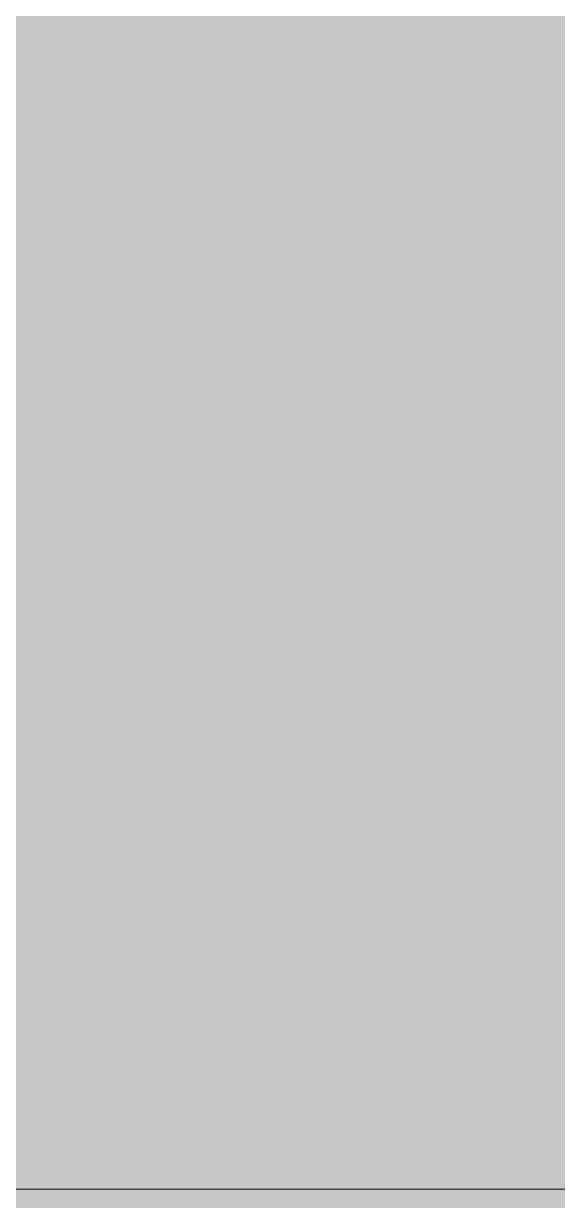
# Model space of a CAD drawing. Extents: x -3450 to 27857, y -1288 to 11880.
# Drawn here: x 570.91 to 587.82, y 989.03 to 1026.3 of the extents above; entities that cross this region are included whole.
import ezdxf

# ---------------------------------------------------------------- set-up
doc = ezdxf.new("R2010")
doc.units = 0
doc.layers.add('188K-SM-03-F20-MECH-EQ-Y2257103$0$01-電力-CSA', color=1, linetype='Continuous')
doc.layers.add('188K-SM-03-F20-MECH-EQ-Y2257103$0$XFM7Q20PCW-200K$0$PCW EQ', color=22, linetype='Continuous', lineweight=9)

# ---------------------------------------------------------------- blocks, each defined once
blk = doc.blocks.new('188K-SM-03-F20-MECH-EQ-Y2257103$0$XFM7Q20PCW-200K$0$PCW-防震基座-更新後 - PCW-防震基座-更新後-V1242-CUB_L40')
at = {"extrusion": (0, 0, -1)}
blk.add_line((68.31, -467.39), (-939.47, -467.39), dxfattribs=at)
blk = doc.blocks.new('188K-SM-03-F20-MECH-EQ-Y2257103')
at = {"layer": '188K-SM-03-F20-MECH-EQ-Y2257103$0$01-電力-CSA', "color": 217, "ltscale": 1000, "true_color": 0x93278f, "const_width": 80}
blk.add_lwpolyline([(889.419, 1795.566), (548.556, 1795.566), (548.556, 63.206), (889.419, 63.206)], close=True, dxfattribs=at)
at = {"layer": '188K-SM-03-F20-MECH-EQ-Y2257103$0$XFM7Q20PCW-200K$0$PCW EQ', "xscale": -0.1300000000000002, "yscale": 0.1300000000000002, "zscale": 0.1300000000000002, "rotation": 180}
blk.add_blockref('188K-SM-03-F20-MECH-EQ-Y2257103$0$XFM7Q20PCW-200K$0$PCW-防震基座-更新後 - PCW-防震基座-更新後-V1242-CUB_L40', (606.9, 928.63), dxfattribs=at)

msp = doc.modelspace()

# ---------------------------------------------------------------- block references
msp.add_blockref('188K-SM-03-F20-MECH-EQ-Y2257103', (0, 0))

doc.saveas('drawing.dxf')
